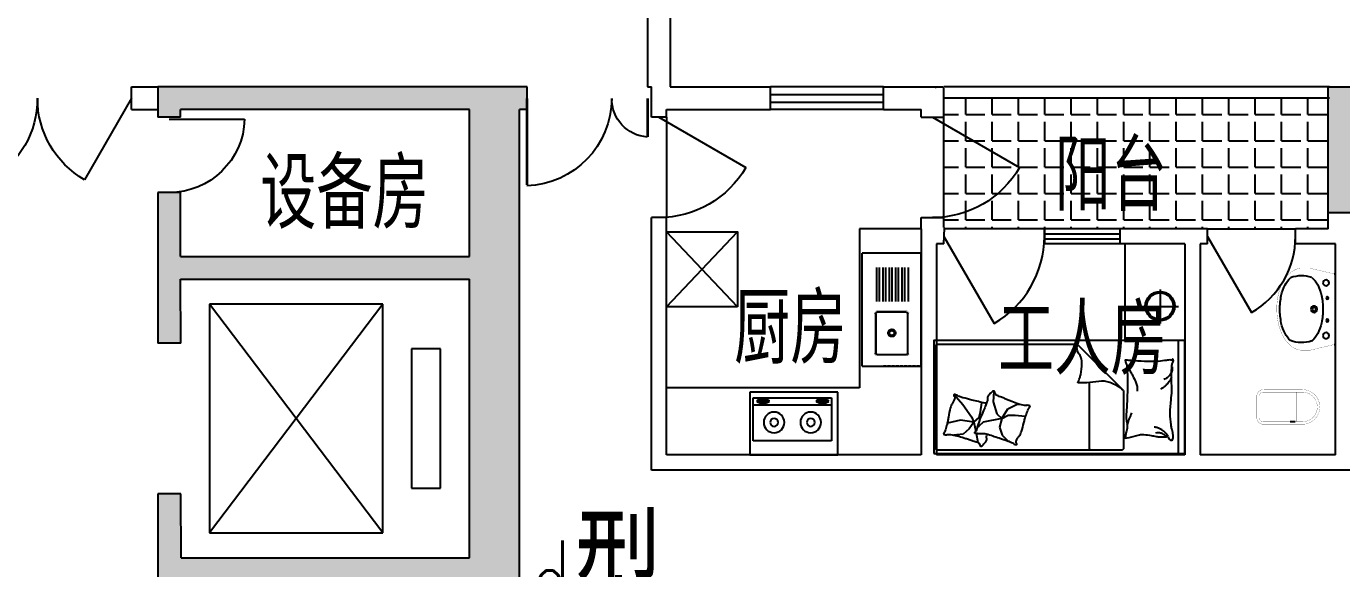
# Model space of a CAD drawing. Header units: millimetres. Extents: x 1386 to 54110, y 629 to 51584.
# Drawn here: x 28252 to 38730, y 24183 to 28502 of the extents above; entities that cross this region are included whole.
import ezdxf
from ezdxf.enums import TextEntityAlignment as Align

# ---------------------------------------------------------------- set-up
doc = ezdxf.new("R2010")
doc.units = ezdxf.units.MM
doc.linetypes.add('HIDDEN', pattern=[0.375, 0.25, -0.125])
for name, color, linetype in [('COLUMN', 7, 'Continuous'), ('FUR', 6, 'Continuous'), ('PUB_HATCH', 3, 'Continuous'), ('PUB_TEXT', 7, 'Continuous'), ('STAIR', 2, 'Continuous'), ('TOTHER', 7, 'Continuous'), ('WALL', 4, 'Continuous'), ('WINDOW', 5, 'Continuous'), ('WINDOW_TEXT', 7, 'Continuous')]:
    doc.layers.add(name, color=color, linetype=linetype)
doc.styles.add('_HZTXT', font='txt.shx', dxfattribs={"width": 0.8, "bigfont": 'HZTXT.shx'})
doc.styles.add('_ROMANS', font='ROMANS', dxfattribs={"width": 0.8})
doc.styles.add('DIM_FONT', font='SIMPLEX.shx', dxfattribs={"width": 0.8})
doc.styles.add('HZ', font='TXT.SHX', dxfattribs={"width": 0.8, "bigfont": 'hztxt'})
doc.styles.add('SIMPLEX', font='SIMPLEX.SHX')
doc.styles.get("Standard").update_dxf_attribs({"font": 'arial.ttf'})

# ---------------------------------------------------------------- blocks, each defined once
blk = doc.blocks.new('M_E16')
for p, q in [((63, -103), (336, -103)), ((-359, -351), (-359, -119)), ((-347, -107), (-34, -107)), ((-22, -119), (-22, -351)), ((63, -132), (336, -132)), ((63, -153), (336, -153)), ((63, -182), (336, -182)), ((63, -203), (336, -203)), ((63, -232), (336, -232)), ((63, -253), (336, -253)), ((63, -282), (336, -282)), ((63, -303), (336, -303)), ((-34, -363), (-347, -363)), ((63, -332), (336, -332)), ((63, -353), (336, -353))]:
    blk.add_line(p, q)
for points, const_width in [([(-353, -95), (-370, -113)], 1.91), ([(-353, -95), (-28, -95)], 1.8), ([(-10, -113), (-28, -95)], 1.91), ([(-370, -357), (-370, -113)], 2), ([(-10, -113), (-10, -357)], 2), ([(-370, -357), (-353, -375)], 1.91), ([(-28, -375), (-353, -375)], 1.8), ([(-28, -375), (-10, -357)], 1.91)]:
    blk.add_lwpolyline(points, dxfattribs=dict(const_width=const_width))
for points in [[(-347, -107), (-351, -108), (-354, -110), (-357, -113), (-358, -117), (-359, -119)], [(-216, -235), (-215, -245), (-209, -255), (-202, -261), (-192, -265), (-182, -265), (-172, -261), (-164, -255), (-159, -245), (-157, -235), (-159, -225), (-164, -215), (-172, -209), (-182, -205), (-192, -205), (-202, -209), (-209, -215), (-215, -225), (-216, -235)], [(-22, -119), (-23, -115), (-25, -111), (-28, -109), (-32, -107), (-34, -107)], [(-206, -235), (-205, -242), (-201, -248), (-196, -252), (-190, -254), (-183, -254), (-177, -252), (-172, -248), (-169, -242), (-168, -235), (-169, -228), (-172, -222), (-177, -218), (-183, -215), (-190, -215), (-196, -218), (-201, -222), (-205, -228), (-206, -235)], [(-359, -351), (-358, -355), (-356, -358), (-353, -361), (-349, -363), (-347, -363)], [(-34, -363), (-30, -362), (-26, -360), (-24, -357), (-22, -353), (-22, -351)]]:
    blk.add_lwpolyline(points)
at = {"layer": 'TOTHER', "linetype": 'Continuous'}
for p, q in [((-450, 0), (450, 0)), ((-450, -471), (-450, 0)), ((450, 0), (450, -471)), ((-450, -471), (450, -471))]:
    blk.add_line(p, q, dxfattribs=at)
at = {"layer": 'TOTHER', "linetype": 'HIDDEN'}
blk.add_line((-450, 0), (-450, -300), dxfattribs=at)
at = {"width": 0.8, "flags": 9}
for tag in ['XSIZE', 'YSIZE']:
    blk.add_attdef(tag, (0, 0), '', height=0.5, dxfattribs=at)
blk = doc.blocks.new('_DBLK1')
for p, q in [((-0.5, 0), (-0.25, -0.433)), ((0.5, 0), (0.25, -0.433))]:
    blk.add_line(p, q)
for centre, start, end in [((-0.5, 0), 300, 0), ((0.5, 0), 180, 240)]:
    blk.add_arc(centre, 0.5, start, end)
at = {"style": 'SIMPLEX', "flags": 9}
blk.add_attdef('A', text='', height=1, dxfattribs=at).set_placement((0, 1.5), align=Align.MIDDLE)
blk = doc.blocks.new('_WBLK')
for p, q in [((-0.5, 0.5), (0.5, 0.5)), ((0.5, 0.167), (-0.5, 0.167)), ((0.5, -0.167), (-0.5, -0.167)), ((-0.5, -0.5), (0.5, -0.5))]:
    blk.add_line(p, q)
at = {"layer": 'WINDOW_TEXT', "style": 'SIMPLEX', "flags": 9}
blk.add_attdef('A', text='', height=1, dxfattribs=at).set_placement((0, 1.5), align=Align.MIDDLE)
blk = doc.blocks.new('M_E19')
for p, q in [((-323, -113), (-323, -456)), ((299, -113), (-323, -113)), ((299, -456), (299, -113)), ((-323, -400), (299, -400)), ((-323, -456), (299, -456)), ((-291, -422), (-291, -434)), ((-216, -432), (-280, -432)), ((-280, -432), (-280, -448)), ((-280, -448), (-216, -448)), ((-216, -448), (-216, -432)), ((-199, -423), (-199, -434)), ((182, -422), (182, -434)), ((193, -432), (193, -448)), ((257, -432), (193, -432)), ((193, -448), (257, -448)), ((257, -448), (257, -432)), ((274, -423), (274, -434))]:
    blk.add_line(p, q)
for points in [[(-199, -423, 0.259034), (-201, -420, 0.076276), (-213, -415, 0.036515), (-226, -412, 0.026615), (-245, -411, 0.026615), (-264, -412, 0.036515), (-277, -415, 0.076276), (-289, -420, 0.259034), (-291, -423, 0.078462), (-291, -424, 0.056762)], [(274, -423, 0.259034), (272, -420, 0.076276), (260, -415, 0.036515), (247, -412, 0.026615), (228, -411, 0.026615), (209, -412, 0.036515), (196, -415, 0.076276), (184, -420, 0.259034), (182, -423, 0.078462), (182, -424, 0.056762)], [(-199, -434, 0.259034), (-201, -430, 0.076276), (-213, -425, 0.036515), (-226, -423, 0.026615), (-245, -422, 0.026615), (-264, -423, 0.036515), (-277, -425, 0.076276), (-289, -430, 0.259034), (-291, -434, 0.259034), (-289, -437, 0.056762), (-280, -441, 0.036515)], [(-216, -443, 0.008736), (-213, -442, 0.076276), (-201, -437, 0.259034), (-199, -434, 0.259034)], [(274, -434, 0.259034), (272, -430, 0.076276), (260, -425, 0.036515), (247, -423, 0.026615), (228, -422, 0.026615), (209, -423, 0.036515), (196, -425, 0.076276), (184, -430, 0.259034), (182, -434, 0.259034), (184, -437, 0.056762), (193, -441, 0.036515)], [(257, -443, 0.008736), (260, -442, 0.076276), (272, -437, 0.259034), (274, -434, 0.259034)]]:
    blk.add_lwpolyline(points, format="xyb")
at = {"layer": 'TOTHER', "linetype": 'Continuous'}
for p, q in [((-350, 0), (350, 0)), ((-350, -500), (-350, 0)), ((350, 0), (350, -500)), ((350, -500), (-350, -500))]:
    blk.add_line(p, q, dxfattribs=at)
for centre, radius in [((-158, -259), 82.5), ((134, -259), 82.5), ((-158, -259), 31.6), ((134, -259), 31.6)]:
    blk.add_circle(centre, radius, dxfattribs=at)
at = {"width": 0.8, "flags": 9}
for tag in ['XSIZE', 'YSIZE']:
    blk.add_attdef(tag, (0, 0), '', height=0.5, dxfattribs=at)
blk = doc.blocks.new('M_A2ZXL')
blk.add_line((-0.472, 0), (-0.472, -1))
blk.add_arc((-0.5, 0), 1, 271.6231, 0)
blk = doc.blocks.new('M_A17ORW')
at = {"const_width": 0.02}
for points in [[(-0.481, -0.001), (-0.481, -0.308)], [(0.481, 0.001), (0.481, -0.691)]]:
    blk.add_lwpolyline(points, dxfattribs=at)
for centre, radius, start, end in [((-0.501, -0.003), 0.307, 274.2492, 0.2101), ((0.505, 0.002), 0.699, 180.2762, 268.0603)]:
    blk.add_arc(centre, radius, start, end)
blk = doc.blocks.new('_DBLK')
blk.add_line((-0.5, 0), (0, -0.866))
blk.add_arc((-0.5, 0), 1, 300, 0)
at = {"style": 'SIMPLEX', "flags": 9}
blk.add_attdef('A', text='', height=1, dxfattribs=at).set_placement((0, 1.5), align=Align.MIDDLE)
blk = doc.blocks.new('M_C55HKH')
for p, q in [((0, -52), (900, -52)), ((26, -509), (26, -1968)), ((503, -489), (46, -489)), ((503, -489), (872, -858)), ((46, -761), (564, -761)), ((872, -1968), (872, -858)), ((299, -1273), (295, -1270)), ((307, -1352), (299, -1273)), ((305, -1407), (307, -1352)), ((357, -1410), (393, -1337)), ((393, -1337), (392, -1318)), ((146, -1456), (100, -1409)), ((211, -1478), (146, -1456)), ((278, -1459), (211, -1478)), ((278, -1459), (251, -1606)), ((278, -1459), (305, -1407)), ((278, -1459), (357, -1410)), ((317, -1498), (278, -1459)), ((412, -1527), (317, -1498)), ((495, -1523), (412, -1527)), ((163, -1664), (89, -1649)), ((249, -1682), (175, -1667)), ((219, -1643), (211, -1652)), ((251, -1606), (219, -1643)), ((249, -1682), (286, -1639)), ((286, -1639), (333, -1628)), ((333, -1628), (405, -1618)), ((154, -1766), (147, -1841)), ((196, -1718), (154, -1766)), ((249, -1682), (196, -1718)), ((249, -1682), (266, -1787)), ((292, -1700), (249, -1682)), ((391, -1769), (292, -1700)), ((469, -1839), (391, -1769)), ((266, -1787), (243, -1892)), ((46, -1988), (852, -1988))]:
    blk.add_line(p, q)
blk.add_lwpolyline([(0, -2000), (0, 0), (900, 0), (900, -2000)], close=True)
for points in [[(135, -134, -0.263368), (107, -115, -0.494818), (116, -96, -0.049225), (134, -94, -0.036831), (158, -96, -0.031893), (196, -104, 0.035782), (230, -111, 0.032941), (319, -117, 0.026564), (430, -111, 0.017905), (468, -106, -0.033397), (488, -104, -0.03204), (525, -104, 0.018442), (590, -107, 0.010837), (654, -107, 0.014624), (702, -104, 0.111249), (725, -96, -0.153708), (742, -92, -0.076444), (749, -94, -0.215512), (751, -96, -0.585858), (748, -99, 0.363489), (744, -102, 0.191716), (743, -113, -0.129675), (745, -130, -0.01735), (742, -147, 0.019326), (740, -162, 0.018818), (733, -230, 0.021828), (732, -289, 0.006204), (734, -323, 0.001963), (740, -430, 0.028341), (744, -466, -0.117014), (744, -475, -0.36606), (742, -476, -0.03973), (728, -473, -0.048309), (715, -468, 0.062981), (704, -464, 0.04058), (681, -461, 0.014345), (614, -458, 0.005484), (488, -459, 0.007153), (392, -462, 0.008762), (350, -465, -0.008153), (304, -468, -0.06251), (247, -463, 0.078669), (201, -461, 0.047825), (179, -466, -0.034494), (148, -473, -0.023571), (123, -476, -0.510228), (122, -475), (129, -445), (150, -363, 0.073041), (152, -343, 0.023305), (146, -282, 0.018299), (142, -259, -0.01097), (135, -221, -0.042281), (132, -187, -0.027201), (135, -133)], [(691, -102, 0.088153), (656, -105, 0.088153), (625, -120, 0.077547), (604, -142, 0.077547), (590, -169)], [(133, -150, -0.05369), (148, -163, -0.070312), (156, -175, -0.015448), (159, -183, -0.013244), (163, -194, -0.082127), (166, -212, -0.064164), (163, -235)], [(135, -134, -0.077379), (170, -159, -0.077379), (195, -194, -0.047525), (205, -218, -0.047525), (210, -244)], [(609, -107, 0.027842), (585, -118, 0.048685), (573, -126, 0.023666), (545, -150, 0.031223), (526, -171, 0.046801), (521, -179, 0.023191), (513, -196)], [(695, -462, 0.016108), (656, -436, 0.024599), (629, -421, 0.009477), (580, -397, 0.015937), (550, -385, 0.072521), (534, -381, 0.033339), (498, -381)], [(225, -460, 0.009729), (253, -451, 0.009729), (280, -441, 0.007971), (301, -432, 0.007971), (323, -423)], [(503, -489, -0.085272), (566, -599, -0.124044), (575, -686), (562, -782), (563, -854)], [(563, -854, -0.027362), (602, -838, -0.040834), (629, -830, -0.038441), (717, -821, -0.076528), (761, -826, -0.103649), (788, -840, 0.093398), (818, -857, 0.072727), (841, -861, 0.052315), (872, -858)], [(400, -1581, 0.025626), (402, -1591, 0.0108), (426, -1697, 0.00456), (445, -1769, 0.01125), (454, -1797, 0.069394), (462, -1813, -0.079756), (468, -1827, -0.106399), (469, -1839, -0.328642), (466, -1842, -0.299547), (461, -1840, 0.189917), (454, -1835, 0.033518), (446, -1833, 0.075627), (442, -1833, 0.053489), (436, -1835, 0.017838), (418, -1843, 0.038394), (397, -1855, -0.059529), (384, -1862, -0.035943), (362, -1869, -0.011245), (291, -1884, -0.006203), (259, -1889, 0.010783), (241, -1893, 0.019485), (230, -1895, 0.005062), (188, -1908, 0.101392), (167, -1919, -0.223768), (156, -1922, -0.25558), (153, -1920, -0.081563), (150, -1907, -0.071805), (151, -1893, 0.069985), (152, -1879, 0.03546), (145, -1831, 0.029432), (130, -1774, 0.001554), (121, -1746, -0.00152), (112, -1718, -0.004735), (102, -1689, 0.00382), (91, -1653, 0.296001), (66, -1634, -0.649774), (61, -1616, -0.02319), (65, -1613, 0.0288), (68, -1610, 0.005727), (73, -1605, -0.004358), (80, -1599, -0.027528), (94, -1586, -0.046214), (104, -1580, -0.194121), (117, -1579, 0.133719), (137, -1580, 0.005779), (155, -1575, 0.008882)]]:
    blk.add_lwpolyline(points, format="xyb")
blk.add_lwpolyline([(345, -1251, 0.101392), (366, -1238, -0.223768), (377, -1234, -0.25558), (380, -1236, -0.081563), (384, -1249, -0.071805), (384, -1263, 0.069985), (384, -1277, 0.03546), (394, -1324, 0.029432), (414, -1380, 0.001554), (425, -1407, -0.00152), (437, -1434, -0.004735), (448, -1462, 0.00382), (462, -1497, 0.296001), (488, -1515, -0.649774), (495, -1532, -0.02319), (491, -1536, 0.0288), (488, -1539, 0.005727), (484, -1544, -0.004358), (478, -1551, -0.027528), (464, -1564, -0.046214), (455, -1571, -0.194121), (442, -1573, 0.133719), (422, -1574, 0.011505), (387, -1586, 0.008882), (343, -1604, 0.012426), (286, -1629, -0.033612), (264, -1637), (218, -1652), (182, -1663, 0.224341), (170, -1674, -0.722772), (163, -1673, -0.103513), (163, -1670, 0.053465), (163, -1664, 0.030109), (161, -1646, -0.031436), (159, -1628, -0.05324), (160, -1616, 0.05518), (161, -1604, 0.056271), (157, -1583, 0.0108), (124, -1480, 0.00456), (100, -1409, 0.01125), (89, -1381, 0.069394), (80, -1366, -0.079756), (73, -1353, -0.106399), (71, -1341, -0.328642), (74, -1338, -0.299547), (79, -1340, 0.189917), (86, -1344, 0.033518), (94, -1345, 0.075627), (98, -1345, 0.053489), (104, -1343, 0.017838), (122, -1333, 0.038394), (141, -1319, -0.059529), (154, -1311, -0.035943), (175, -1303, -0.011245), (245, -1283, -0.006203), (276, -1275, 0.010783), (295, -1270, 0.019485), (305, -1266, 0.005062)], format="xyb", close=True)
for centre, start, end in [((46, -509), 90, 180), ((46, -741), 180, 270), ((46, -1968), 180, 270), ((852, -1968), 270, 0)]:
    blk.add_arc(centre, 20, start, end)
at = {"style": 'DIM_FONT', "width": 0.8, "flags": 9}
for tag in ['XSIZE', 'YSIZE']:
    blk.add_attdef(tag, (0, 0), '', height=0.5, dxfattribs=at)
blk = doc.blocks.new('M_E11')
for p, q in [((-280, -10), (-280, 0)), ((280, 0), (280, -10)), ((-251, -189), (-251, -186)), ((-248, -183), (-250, -185))]:
    blk.add_line(p, q)
at = {"const_width": 1.5}
for points in [[(-280, 0), (280, 0)], [(-326, -200), (-280, -5)], [(326, -204), (280, -5)]]:
    blk.add_lwpolyline(points, dxfattribs=at)
for points in [[(253, -188, 0.098208), (193, -141, 0.066287), (110, -111, 0.052428), (0, -100, 0.052428), (-110, -111, 0.066287), (-193, -141, 0.093876), (-251, -186, 0.171377)], [(-250, -358, 0.091341), (-193, -401, 0.066287), (-110, -431, 0.052428), (0, -442, 0.052428), (110, -431, 0.066287), (193, -401, 0.091756), (250, -358, 0.171377)]]:
    blk.add_lwpolyline(points, format="xyb")
for points in [[(-326, -200, 0.008223), (-326, -204, 0.149285)], [(-326, -266, 0.149285), (-304, -337, 0.107079), (-231, -408, 0.075625), (-131, -450, 0.062436), (-1, -467, 0.062436), (130, -452, 0.075625), (230, -410, 0.107079), (304, -339, 0.149285), (326, -268, 0.005205), (326, -266, 0.086596)]]:
    blk.add_lwpolyline(points, format="xyb", dxfattribs=at)
at = {"const_width": 1.5, "flags": 128}
for points in [[(-326, -204), (-326, -268)], [(326, -204), (326, -268)]]:
    blk.add_lwpolyline(points, dxfattribs=at)
at = {"flags": 128}
for points in [[(-253, -188, 0.172546), (-250, -358, 0.726395)], [(253, -188, -0.172546), (250, -358, -0.726395)]]:
    blk.add_lwpolyline(points, format="xyb", dxfattribs=at)
for centre, radius in [((-210, -75), 24), ((-210, -75), 24), ((-210, -75), 24), ((-90, -65), 10), ((90, -65), 10), ((210, -75), 24), ((0, -170), 25), ((0, -170), 15)]:
    blk.add_circle(centre, radius)
blk.add_arc((-250, -186), 1, 131.3224, 180)
at = {"width": 0.8, "flags": 9}
for tag in ['XSIZE', 'YSIZE']:
    blk.add_attdef(tag, (0, 0), '', height=0.5, dxfattribs=at)
blk = doc.blocks.new('M_E2')
blk.add_line((-306, -118), (-266, -118))
at = {"const_width": 1.5}
for points in [[(-366, 138, 0.97895), (-366, -138, 0.97895)], [(-366, 118, 0.97895), (-366, -118, 0.97895)], [(-306, 118, 0.414214), (-316, 108, 0.414214)], [(0, 88, 0.462192), (-59, 137, 0.462192)], [(-20, 88, 0.414214), (-50, 118, 0.414214)], [(-59, -137, 0.462192), (0, -88, 0.462192)], [(-50, -118, 0.414214), (-20, -88, 0.414214)], [(-316, -108, 0.414214), (-306, -118, 0.414214)]]:
    blk.add_lwpolyline(points, format="xyb", dxfattribs=at)
for points in [[(-366, 137), (-59, 137)], [(-316, 118), (-366, 118)], [(-340, 118), (-266, 118)], [(-316, 108), (-316, -108)], [(-50, 118), (-267, 118)], [(-20, -88), (-20, 88)], [(0, 88), (0, -88)], [(-381, -137), (-59, -137)], [(-316, -118), (-366, -118)], [(-340, -118), (-266, -118)], [(-266, -118), (-50, -118)]]:
    blk.add_lwpolyline(points, dxfattribs=at)
at = {"width": 0.8, "flags": 9}
for tag in ['XSIZE', 'YSIZE']:
    blk.add_attdef(tag, (0, 0), '', height=0.5, dxfattribs=at)

msp = doc.modelspace()

# ---------------------------------------------------------------- hatches: boundary and pattern name
at = {"layer": 'COLUMN'}
msp.add_hatch(color=256, dxfattribs=at).paths.add_polyline_path([(32178.1, 27838.8), (32238.1, 27838.8), (32238.1, 28018.8), (29308.1, 28018.8), (29298.1, 28008.8), (29298.1, 27778.8), (29478.1, 27778.8), (29478.1, 27838.8), (31778.1, 27838.8), (31778.1, 26668.8), (29478.1, 26668.8), (29478.1, 27178.8), (29298.1, 27178.8), (29298.1, 25978.5), (29479.1, 25978.8), (29478.3, 26488.8), (31778.1, 26488.8), (31778.1, 24268.8), (29481.9, 24268.8), (29481.1, 24778.8), (29298.1, 24778.5), (29298.1, 23578.5), (29483.1, 23578.8), (29482.2, 24088.8), (31778.1, 24088.8), (31778.1, 21868.8), (29485.9, 21868.8), (29485, 22378.8), (29298.1, 22378.5), (29298.1, 21178.5), (29391.4, 21178.6, -0.0005835), (29392.8, 21178.6), (29487, 21178.8), (29486.2, 21688.8), (31778.1, 21688.8), (31778.1, 20518.8), (29488.1, 20518.8), (29488, 20578.8), (29298.1, 20578.5), (29298.1, 20348.8), (29308.1, 20338.8), (29898.1, 20338.8), (30078.1, 20338.8), (32178.1, 20338.8), (32178.1, 20518.8)])
h = msp.add_hatch(color=256, dxfattribs=at)
h.paths.add_polyline_path([(38741.2, 27928.8), (38621.2, 27928.8), (38621.2, 27018.8), (38741.2, 27018.8)])
h.paths.add_polyline_path([(38741.2, 27018.8), (38801.2, 27018.8), (38801.2, 27838.8), (39121.2, 27838.8), (39121.2, 27928.8), (38741.2, 27928.8)])
h.paths.add_polyline_path([(38741.2, 27928.8), (38741.2, 28018.8), (38621.2, 28018.8), (38621.2, 27928.8), (38631.2, 27928.8)])
h.paths.add_polyline_path([(39121.2, 27928.8), (39121.2, 28018.8), (38741.2, 28018.8), (38741.2, 27928.8)])
h.paths.add_polyline_path([(38801.2, 27018.8), (39121.2, 27018.8), (39121.2, 27838.8), (38801.2, 27838.8)])
at = {"layer": 'PUB_HATCH'}
h = msp.add_hatch(dxfattribs=at)
h.set_pattern_fill('ANGLE', color=256, scale=30, style=0)
h.set_pattern_definition([(360, (-45569.7, 53154.69), (6e-12, 209.55), [152.4, -57.15]), (90, (-45569.7, 53154.69), (-209.55, 6e-12), [152.4, -57.15])])
h.paths.add_polyline_path([(38361.2, 26888.8), (38611.2, 26888.8), (38621.2, 26898.8), (38621.2, 27928.8), (35561.2, 27928.8), (35561.2, 27778.8), (35561.2, 26978.8), (35561.2, 26898.8), (35571.2, 26888.8), (36961.2, 26888.8), (37661.2, 26888.8)])
h.paths.add_polyline_path([(36384.4, 26923.9), (37388.8, 26923.9), (37388.8, 27704.3), (36384.4, 27704.3)], flags=24)

# ---------------------------------------------------------------- linework, layer by layer
at = {"layer": 'FUR'}
for p, q in [((33351.2, 26267.3), (33918.1, 26866.2)), ((33918.1, 26267.3), (33351.2, 26866.2)), ((35381.2, 26888.8), (34888.3, 26888.8)), ((34888.3, 26888.8), (34888.3, 25623.4)), ((37003, 26764.1), (37003, 25995.1)), ((37282.4, 26406.3), (37282.4, 26135.2)), ((37430.2, 26267.6), (37147.5, 26267.6)), ((34888.3, 25623.4), (33351.2, 25623.4))]:
    msp.add_line(p, q, dxfattribs=at)
msp.add_lwpolyline([(33918.1, 26267.3), (33351.2, 26267.3), (33351.2, 26866.2), (33918.1, 26866.2)], close=True, dxfattribs=at)
for radius in [117.4, 105.4]:
    msp.add_circle((37282.3, 26273.8), radius, dxfattribs=at)
at = {"layer": 'PUB_HATCH'}
for p, q in [((35561.2, 26978.8), (35561.2, 27778.8)), ((36961.2, 26888.8), (35571.2, 26888.8)), ((37661.2, 26888.8), (38361.2, 26888.8))]:
    msp.add_line(p, q, dxfattribs=at)
at = {"layer": 'STAIR'}
for p, q in [((38631.2, 28018.8), (35561.2, 28018.8)), ((38631.2, 27928.8), (35561.2, 27928.8)), ((33351.2, 27778.8), (33351.2, 26978.8)), ((29711.3, 26288.8), (29711.3, 24468.8)), ((31091.2, 24468.8), (29711.3, 26288.8)), ((31091.2, 26288.8), (29711.3, 24468.8)), ((31091.2, 26288.8), (29711.3, 26288.8)), ((31091.2, 24468.8), (31091.2, 26288.8)), ((31321.2, 25933.8), (31321.2, 24823.8)), ((31551.2, 25933.8), (31321.2, 25933.8)), ((31551.2, 24823.8), (31551.2, 25933.8)), ((31321.2, 24823.8), (31551.2, 24823.8)), ((29711.3, 24468.8), (31091.2, 24468.8))]:
    msp.add_line(p, q, dxfattribs=at)
at = {"layer": 'WALL'}
for p, q in [((33381.2, 29518.8), (33381.2, 28018.8)), ((33201.2, 29338.8), (33201.2, 28018.8)), ((29091.2, 27838.8), (29091.2, 28018.8)), ((29091.2, 28018.8), (29301.2, 28018.8)), ((32241.2, 28018.8), (29301.2, 28018.8)), ((29301.2, 28018.8), (29301.2, 27778.8)), ((32241.2, 27838.8), (32241.2, 28018.8)), ((33201.2, 28018.8), (33231.2, 28018.8)), ((33231.2, 27778.8), (33231.2, 28018.8)), ((33381.2, 28018.8), (34181.2, 28018.8)), ((34181.2, 27838.8), (34181.2, 28018.8)), ((35081.2, 28018.8), (35551.2, 28018.8)), ((35081.2, 27838.8), (35081.2, 28018.8)), ((35501.2, 28008.8), (35491.2, 28018.8)), ((35561.2, 28008.8), (35551.2, 28018.8)), ((35561.2, 27778.8), (35561.2, 28008.8)), ((38621.2, 28018.8), (39191.2, 28018.8)), ((38621.2, 26888.8), (38621.2, 28018.8)), ((29091.2, 27838.8), (29301.2, 27838.8)), ((29481.2, 27778.8), (29301.2, 27778.8)), ((31781.2, 27838.8), (29481.2, 27838.8)), ((29481.2, 27778.8), (29481.2, 27838.8)), ((31781.2, 26668.8), (31781.2, 27838.8)), ((32181.2, 20518.8), (32181.2, 27838.8)), ((32241.2, 27838.8), (32181.2, 27838.8)), ((33351.2, 27778.8), (33231.2, 27778.8)), ((33351.2, 27778.8), (33351.2, 27838.8)), ((33351.2, 27838.8), (34181.2, 27838.8)), ((35081.2, 27838.8), (35381.2, 27838.8)), ((35381.2, 27778.8), (35381.2, 27838.8)), ((35381.2, 27778.8), (35561.2, 27778.8)), ((29301.2, 27178.8), (29301.2, 25978.5)), ((29481.2, 27178.8), (29301.2, 27178.8)), ((29481.2, 26668.8), (29481.2, 27178.8)), ((33231.2, 24968.8), (33231.2, 26978.8)), ((33351.2, 26978.8), (33231.2, 26978.8)), ((33351.2, 25088.8), (33351.2, 26978.8)), ((35381.2, 26978.8), (35561.2, 26978.8)), ((35381.2, 26888.8), (35381.2, 26978.8)), ((35561.2, 26898.8), (35561.2, 26978.8)), ((38621.2, 27018.8), (39121.2, 27018.8)), ((35381.2, 26888.8), (35381.2, 25088.8)), ((35561.2, 26898.8), (35571.2, 26888.8)), ((35561.2, 26768.8), (35566.2, 26893.8)), ((36361.2, 26888.8), (36361.2, 26768.8)), ((36361.2, 26768.8), (36361.2, 26888.8)), ((37661.2, 26888.8), (36961.2, 26888.8)), ((36961.2, 26888.8), (36961.2, 26768.8)), ((37661.2, 26768.8), (37661.2, 26888.8)), ((38361.2, 26768.8), (38361.2, 26888.8)), ((38621.2, 26888.8), (38361.2, 26888.8)), ((35501.2, 26768.8), (35501.2, 25088.8)), ((35561.2, 26768.8), (35501.2, 26768.8)), ((37481.2, 26768.8), (36961.2, 26768.8)), ((37481.2, 26768.8), (37481.2, 25088.8)), ((37601.2, 26768.8), (37601.2, 25088.8)), ((37661.2, 26768.8), (37601.2, 26768.8)), ((38681.2, 26768.8), (38361.2, 26768.8)), ((38681.2, 25088.8), (38681.2, 26768.8)), ((29481.2, 26668.8), (31781.2, 26668.8)), ((29481.2, 26488.8), (31781.2, 26488.8)), ((29482.2, 25978.8), (29481.3, 26488.8)), ((31781.2, 24268.8), (31781.2, 26488.8)), ((29482.2, 25978.8), (29301.2, 25978.5)), ((35381.2, 25088.8), (33351.2, 25088.8)), ((37481.2, 25088.8), (35501.2, 25088.8)), ((38191.2, 25088.8), (37601.2, 25088.8)), ((38681.2, 25088.8), (38191.2, 25088.8)), ((38191.2, 24968.8), (33231.2, 24968.8)), ((39721.2, 24968.8), (38191.2, 24968.8)), ((29484.2, 24778.8), (29301.2, 24778.5)), ((29301.2, 24778.5), (29301.2, 23578.5)), ((29485, 24268.8), (29484.2, 24778.8)), ((29485, 24268.8), (31781.2, 24268.8))]:
    msp.add_line(p, q, dxfattribs=at)

# ---------------------------------------------------------------- block references
at = {"layer": 'FUR', "color": 6, "xscale": -1}
for name, p, rotation in [('M_E16', (35381.2, 26246.7), 269.9999999999984), ('M_E19', (34366.2, 25088.8), 180)]:
    msp.add_blockref(name, p, dxfattribs=dict(at, rotation=rotation))
at = {"layer": 'FUR', "xscale": -1}
for name, p, rotation in [('M_E11', (38679.6, 26249.2), 269.9999999999984), ('M_C55HKH', (37481.2, 25099.8), 269.9999999999984), ('M_E2', (38053.9, 25470.9), 359.9999999999984)]:
    msp.add_blockref(name, p, dxfattribs=dict(at, rotation=rotation))
at = {"layer": 'WINDOW'}
for name, p, xscale, yscale, zscale, rotation in [('_WBLK', (34631.2, 27928.8), -900, 180, 900, 359.9999999999984), ('_DBLK1', (28341.2, 27928.8), 1500, -1500, 1500, 180), ('M_A17ORW', (32721.2, 27928.8), -1000, 1000, 1000, 359.9999999999984), ('_DBLK', (33291.2, 27378.8), -800, 800, 800, 89.99999999999825), ('_DBLK', (35471.2, 27378.8), 800, -800, 800, 269.9999999999983), ('M_A2ZXL', (29391.2, 27478.8), -600, 600, 600, 89.99999999999825), ('_DBLK', (35961.2, 26828.8), 800, 800, 800, 359.9999999999984), ('_WBLK', (36661.2, 26828.8), -600, 119.9999999999963, 600, 359.9999999999984), ('_DBLK', (38011.2, 26828.8), 700, 700, 700, 359.9999999999984)]:
    msp.add_blockref(name, p, dxfattribs=dict(at, xscale=xscale, yscale=yscale, zscale=zscale, rotation=rotation))

# ---------------------------------------------------------------- texts
at = {"layer": 'PUB_TEXT', "style": 'HZ', "width": 0.8}
for s, p in [('阳台', (36443.9, 27031.9)), ('设备房', (30114.6, 26890.1)), ('厨房', (33889.9, 25814.3)), ('工人房', (35992.1, 25725.3))]:
    msp.add_text(s, height=560, rotation=360, dxfattribs=at).set_placement(p)
at = {"layer": 'PUB_TEXT'}
for s, height, style, width, p in [('型', 900, '_HZTXT', 0.8, (32605.8, 23687.6)), ('d', 720, '_ROMANS', 0.6, (32244.6, 23687.6))]:
    msp.add_text(s, height=height, dxfattribs=dict(at, style=style, width=width)).set_placement(p)

doc.saveas('drawing.dxf')
